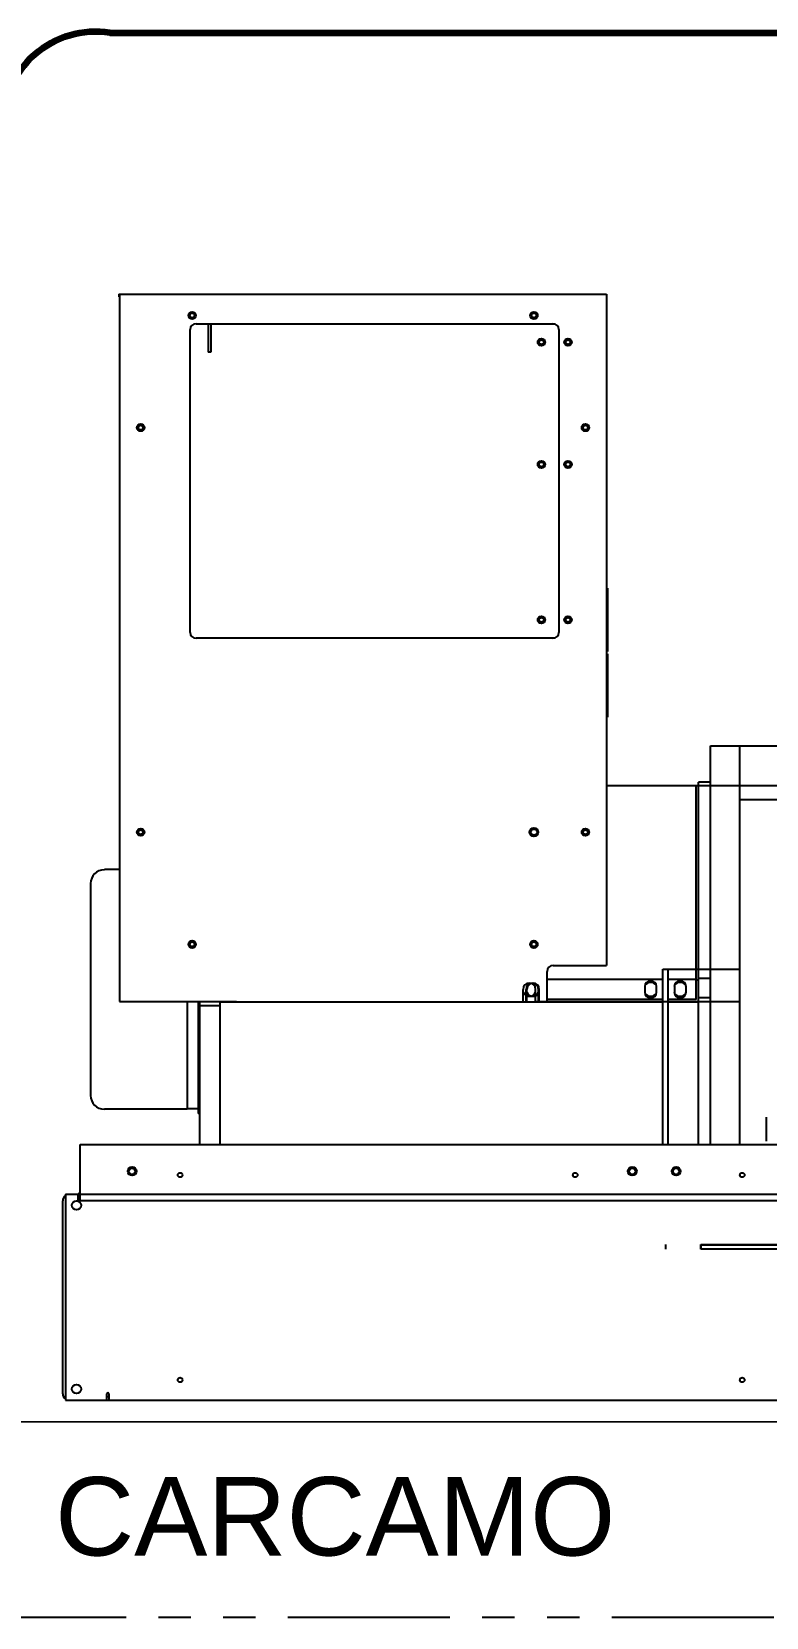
# Model space of a CAD drawing. Header units: millimetres. Extents: x 20 to 897, y 6 to 547.
# Drawn here: x 230.11 to 241.45, y 26.97 to 51.47 of the extents above; entities that cross this region are included whole.
import ezdxf

# ---------------------------------------------------------------- set-up
doc = ezdxf.new("R2010")
doc.units = ezdxf.units.MM
doc.linetypes.add('PHANTOM', pattern=[2.5, 1.25, -0.25, 0.25, -0.25, 0.25, -0.25])
for name, color, linetype, lineweight in [('CABLEADO', 240, 'Continuous', 20), ('EQUIPO', 4, 'Continuous', 20), ('MUROS', 250, 'Continuous', 0)]:
    doc.layers.add(name, color=color, linetype=linetype, lineweight=lineweight)
doc.layers.add('GENERADOR', color=254, linetype='Continuous')
doc.layers.add('Media Tensión', color=254, linetype='Continuous')
doc.styles.get("Standard").update_dxf_attribs({"font": 'arial.ttf'})

# ---------------------------------------------------------------- blocks, each defined once
blk = doc.blocks.new('Generador 2')
at = {"layer": 'GENERADOR', "color": 150}
for p, q in [((21.2229, 303.7666), (21.9318, 303.7666)), ((21.2229, 303.7666), (21.2229, 303.7631)), ((21.2229, 303.7631), (21.2238, 303.7631)), ((21.2238, 303.7666), (21.2238, 302.7382)), ((21.9318, 303.7666), (21.9318, 302.7905)), ((21.3265, 303.2749), (21.3265, 303.7153)), ((21.3351, 303.7237), (21.8556, 303.7237)), ((21.3528, 303.7237), (21.3528, 303.6823)), ((21.3564, 303.7237), (21.3564, 303.6823)), ((21.8622, 303.7153), (21.8622, 303.2749)), ((21.3564, 303.6823), (21.3528, 303.6823)), ((21.9318, 303.3393), (21.9331, 303.3393)), ((21.9331, 303.3393), (21.9331, 303.2473)), ((21.8556, 303.2665), (21.3351, 303.2665)), ((21.9331, 303.2665), (21.9318, 303.2665)), ((21.9331, 303.2665), (21.9318, 303.2665)), ((21.9331, 303.2665), (21.9318, 303.2665)), ((21.9318, 303.2471), (21.9331, 303.2471)), ((21.9318, 303.2436), (21.9331, 303.2436)), ((21.9331, 303.2436), (21.9331, 303.1516)), ((21.9318, 303.1516), (21.9331, 303.1516)), ((22.0829, 302.53), (22.0829, 303.11)), ((22.0829, 303.11), (22.3342, 303.11)), ((22.1256, 302.53), (22.1256, 303.11)), ((22.0655, 302.53), (22.0655, 303.0573)), ((22.0829, 303.0573), (22.0655, 303.0573)), ((22.3309, 303.0516), (21.9318, 303.0516)), ((22.0622, 302.741), (22.0622, 303.0516)), ((22.1256, 303.0318), (22.2305, 303.0318)), ((21.2238, 302.9299), (21.2018, 302.9299)), ((21.1816, 302.9097), (21.1816, 302.6016)), ((21.8456, 302.7382), (21.8456, 302.7819)), ((21.854, 302.7905), (21.9318, 302.7905)), ((22.0134, 302.53), (22.0134, 302.7849)), ((22.0134, 302.7849), (22.1256, 302.7849)), ((22.0215, 302.53), (22.0215, 302.7849)), ((22.0134, 302.7703), (21.8456, 302.7703)), ((21.9875, 302.7599), (21.9875, 302.7515)), ((22.0045, 302.7515), (22.0045, 302.7599)), ((22.0622, 302.7703), (22.0215, 302.7703)), ((22.0304, 302.7599), (22.0304, 302.7515)), ((22.0473, 302.7515), (22.0473, 302.7599)), ((22.0655, 302.769), (22.0622, 302.769)), ((22.0829, 302.7718), (22.0655, 302.7718)), ((21.2238, 302.7382), (21.394, 302.7382)), ((21.322, 302.7382), (21.322, 302.5815)), ((21.338, 302.7382), (21.338, 302.5751)), ((21.3408, 302.53), (21.3408, 302.7382)), ((21.3701, 302.53), (21.3701, 302.7382)), ((22.0136, 302.7373), (21.3701, 302.7373)), ((21.8105, 302.7382), (21.8105, 302.7558)), ((21.8147, 302.7382), (21.8147, 302.7558)), ((21.8157, 302.7382), (21.8157, 302.7558)), ((21.8286, 302.7382), (21.8286, 302.7558)), ((21.8286, 302.7382), (21.8456, 302.7382)), ((21.8328, 302.7382), (21.8328, 302.7558)), ((21.8328, 302.7382), (21.9952, 302.7382)), ((21.8338, 302.7382), (21.8338, 302.7558)), ((21.8338, 302.7382), (22.1256, 302.7382)), ((22.0134, 302.741), (21.8456, 302.741)), ((22.0622, 302.741), (22.0215, 302.741)), ((22.0655, 302.7373), (22.0215, 302.7373)), ((22.0829, 302.7436), (22.0655, 302.7436)), ((21.3701, 302.7317), (21.3408, 302.7317)), ((21.322, 302.5815), (21.2018, 302.5815)), ((21.338, 302.5819), (21.322, 302.5819)), ((21.3408, 302.5751), (21.338, 302.5751)), ((22.1639, 302.5699), (22.1639, 302.5352)), ((21.1666, 302.53), (23.9681, 302.53)), ((21.1666, 302.4486), (21.1666, 302.53)), ((21.1452, 302.4578), (21.2197, 302.4578)), ((21.1452, 302.4578), (21.1452, 302.1584)), ((21.1638, 302.4486), (21.1638, 302.4578)), ((21.1653, 302.4578), (21.1653, 302.4531)), ((21.1666, 302.4578), (24.1231, 302.4578)), ((21.1413, 302.1676), (21.1413, 302.4484)), ((21.1638, 302.4531), (21.1653, 302.4531)), ((21.1666, 302.4486), (22.8704, 302.4486)), ((22.0172, 302.3846), (22.0172, 302.3777)), ((22.0172, 302.3842), (22.0172, 302.3777)), ((22.0688, 302.3846), (22.2859, 302.3846)), ((22.0688, 302.3777), (22.0688, 302.3846)), ((22.0688, 302.3842), (22.2859, 302.3842)), ((22.0688, 302.3842), (22.0688, 302.3777)), ((22.2859, 302.3777), (22.0688, 302.3777)), ((21.1452, 302.1584), (24.1554, 302.1584)), ((21.2055, 302.1584), (21.2055, 302.1676)), ((21.2081, 302.1631), (21.2055, 302.1631)), ((21.2081, 302.1676), (21.2081, 302.1592)), ((21.2081, 302.1584), (21.2081, 302.1592))]:
    blk.add_line(p, q, dxfattribs=at)
for centre, radius in [((21.3294, 303.7359), 0.00541), ((21.3294, 303.7359), 0.00504), ((21.3294, 303.7359), 0.00336), ((21.8262, 303.7359), 0.00541), ((21.8262, 303.7359), 0.00504), ((21.8262, 303.7359), 0.00336), ((21.8371, 303.697), 0.00541), ((21.8371, 303.697), 0.00504), ((21.8757, 303.697), 0.00541), ((21.8757, 303.697), 0.00504), ((21.8371, 303.697), 0.00336), ((21.8757, 303.697), 0.00336), ((21.2546, 303.5728), 0.00541), ((21.2546, 303.5728), 0.00504), ((21.2546, 303.5728), 0.00336), ((21.901, 303.5728), 0.00541), ((21.901, 303.5728), 0.00504), ((21.901, 303.5728), 0.00336), ((21.8371, 303.5192), 0.00541), ((21.8371, 303.5192), 0.00504), ((21.8371, 303.5192), 0.00336), ((21.8757, 303.5192), 0.00541), ((21.8757, 303.5192), 0.00504), ((21.8757, 303.5192), 0.00336), ((21.8371, 303.2932), 0.00541), ((21.8371, 303.2932), 0.00504), ((21.8371, 303.2932), 0.00336), ((21.8757, 303.2932), 0.00541), ((21.8757, 303.2932), 0.00504), ((21.8757, 303.2932), 0.00336), ((21.2546, 302.9844), 0.00541), ((21.2546, 302.9844), 0.00504), ((21.2546, 302.9844), 0.00336), ((21.8262, 302.9844), 0.00634), ((21.8262, 302.9844), 0.00616), ((21.8262, 302.9844), 0.00448), ((21.901, 302.9844), 0.00541), ((21.901, 302.9844), 0.00504), ((21.901, 302.9844), 0.00336), ((21.3294, 302.8213), 0.00541), ((21.3294, 302.8213), 0.00504), ((21.8262, 302.8213), 0.00541), ((21.8262, 302.8213), 0.00504), ((21.3294, 302.8213), 0.00336), ((21.8262, 302.8213), 0.00336), ((21.2421, 302.4912), 0.00634), ((21.2421, 302.4912), 0.00448), ((21.3119, 302.4858), 0.00336), ((21.8863, 302.4858), 0.00336), ((21.9692, 302.4912), 0.00634), ((21.9692, 302.4912), 0.00448), ((22.0329, 302.4912), 0.00634), ((22.0329, 302.4912), 0.00448), ((22.129, 302.4858), 0.00336), ((21.1613, 302.4417), 0.00672), ((21.1613, 302.1745), 0.00672), ((21.3119, 302.1877), 0.00336), ((22.129, 302.1877), 0.00336)]:
    blk.add_circle(centre, radius, dxfattribs=at)
for centre, radius, start, end in [((21.3351, 303.7153), 0.00858, 90, 180), ((21.8538, 303.7153), 0.00858, 0, 90), ((21.3351, 303.2749), 0.00858, 180, 270), ((21.8538, 303.2749), 0.00858, 270, 0), ((21.2018, 302.9097), 0.02, 90, 180), ((21.854, 302.7819), 0.00858, 90, 180), ((21.8195, 302.7558), 0.00896, 0, 180), ((21.8237, 302.7558), 0.00896, 0, 180), ((21.8249, 302.7558), 0.00896, 0, 180), ((21.9959, 302.7599), 0.00858, 0, 180), ((21.9959, 302.7558), 0.0101, 34, 146), ((22.0388, 302.7599), 0.00858, 0, 180), ((22.0388, 302.7558), 0.0101, 34, 146), ((21.8195, 302.7558), 0.0101, 205, 335), ((21.8237, 302.7558), 0.0101, 205, 335), ((21.8249, 302.7558), 0.0101, 205, 335), ((21.9959, 302.7515), 0.00858, 180, 0), ((21.9959, 302.7558), 0.0101, 214, 326), ((22.0388, 302.7515), 0.00858, 180, 0), ((22.0388, 302.7558), 0.0101, 214, 326), ((21.2018, 302.6016), 0.02, 180, 270), ((21.162, 302.4622), 0.00448, 270, 0), ((21.1505, 302.4484), 0.00914, 125, 180), ((21.1653, 302.4486), 0.00131, 180, 0), ((21.162, 302.4622), 0.00914, 291, 301), ((21.1505, 302.1676), 0.00914, 180, 235), ((21.2068, 302.1676), 0.00131, 0, 180)]:
    blk.add_arc(centre, radius, start, end, dxfattribs=at)

msp = doc.modelspace()

# ---------------------------------------------------------------- linework, layer by layer
at = {"layer": 'CABLEADO', "linetype": 'ByBlock', "lineweight": 106, "ltscale": 2}
msp.add_line((231.318, 51.453), (249.857, 51.453), dxfattribs=at)
msp.add_arc((231.099, 50.035), 1.434, 81.2311, 181.3554, dxfattribs=at)
at = {"layer": 'EQUIPO', "linetype": 'PHANTOM', "lineweight": -2, "ltscale": 2}
msp.add_line((229.067, 26.975), (265.329, 26.975), dxfattribs=at)
at = {"layer": 'MUROS', "linetype": 'ByBlock', "lineweight": -2, "ltscale": 2}
msp.add_line((225.195, 29.991), (337.401, 30.064), dxfattribs=at)

# ---------------------------------------------------------------- block references
at = {"layer": 'Media Tensión', "xscale": 10.62208443423365, "yscale": 10.62208443423365, "zscale": 10.62208443423365}
msp.add_blockref('Generador 2', (6.025, -3179.222), dxfattribs=at)

# ---------------------------------------------------------------- texts
at = {"layer": 'MUROS', "linetype": 'ByBlock', "lineweight": -2, "ltscale": 2, "insert": (230.471, 29.141), "char_height": 1.2118, "attachment_point": 1}
msp.add_mtext_dynamic_manual_height_columns('CARCAMO', width=9.37278, gutter_width=6.059, heights=[0], dxfattribs=at)

doc.saveas('drawing.dxf')
